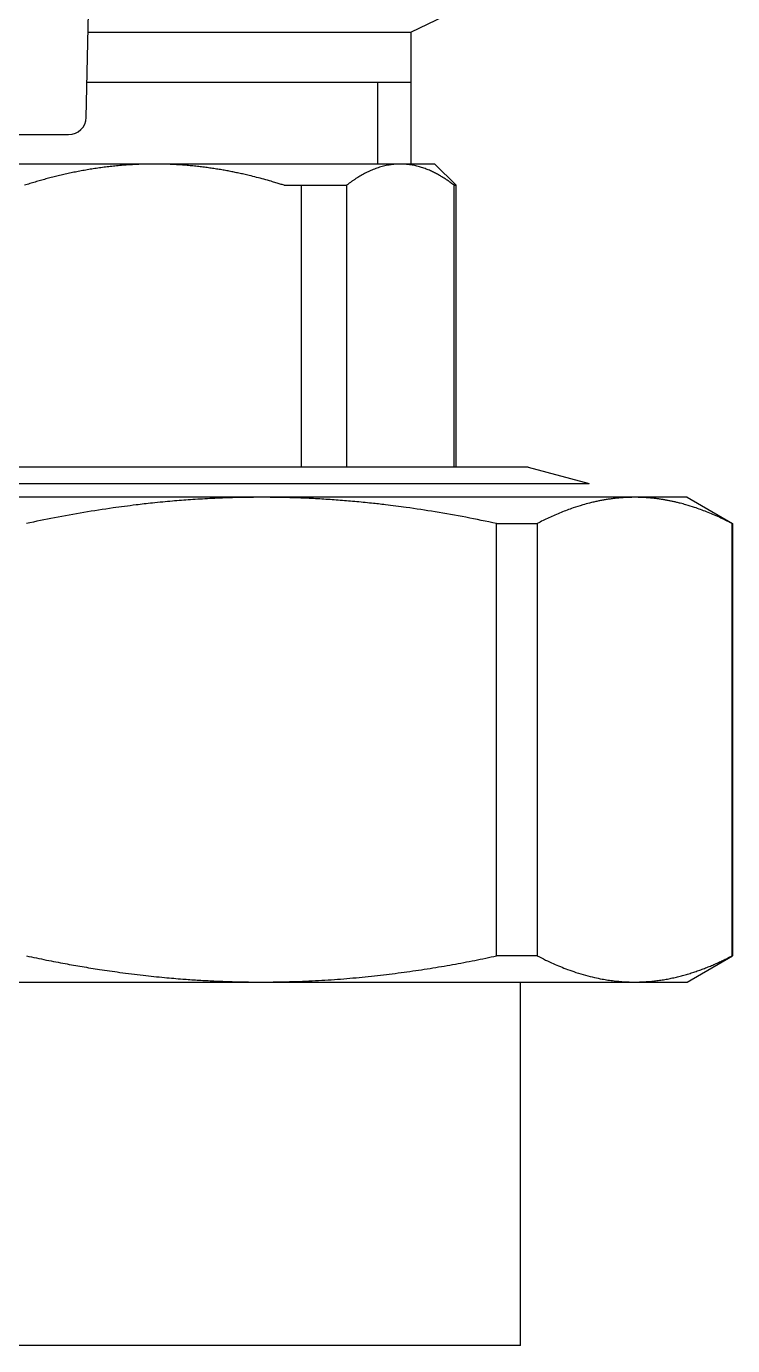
# Model space of a CAD drawing. Header units: millimetres. Extents: x -718 to 68664, y -49984 to -979.
# Drawn here: x 15879.1 to 16112.1, y -24949.5 to -24514.1 of the extents above; entities that cross this region are included whole.
import ezdxf

# ---------------------------------------------------------------- set-up
doc = ezdxf.new("R2010")
doc.units = ezdxf.units.MM
doc.layers.add('ХВС (В1)_20', color=5, linetype='Continuous', lineweight=25)

msp = doc.modelspace()

# ---------------------------------------------------------------- linework, layer by layer
at = {"layer": 'ХВС (В1)_20', "ltscale": 0.5}
for p, q in [((15898.83, -24544.19), (15902.93, -24360.48)), ((16027.53, -24505.66), (16006.04, -24516.05)), ((16006.04, -24559.54), (16006.04, -24516.05)), ((15899.09, -24532.47), (16006.04, -24532.47)), ((15846.15, -24549.8), (15893.02, -24549.8))]:
    msp.add_line(p, q, dxfattribs=at)
at = {"layer": 'ХВС (В1)_20'}
for p, q in [((15899.45, -24516.05), (16006.04, -24516.05)), ((15995.04, -24559.54), (15995.04, -24532.47))]:
    msp.add_line(p, q, dxfattribs=at)
at = {"layer": 'ХВС (В1)_20', "extrusion": (-1, 2.83277e-16, -2.22045e-16)}
for p, q in [((16013.88, -24559.54), (15725.29, -24559.54)), ((16013.88, -24559.54), (15725.29, -24559.54)), ((16013.88, -24559.54), (16020.88, -24566.54)), ((16013.88, -24559.54), (16020.88, -24566.54)), ((15964.11, -24566.54), (15984.72, -24566.54)), ((15964.11, -24566.54), (15984.72, -24566.54)), ((15969.82, -24659.54), (15969.82, -24566.54)), ((15969.82, -24659.54), (15969.82, -24566.54)), ((15984.72, -24566.54), (15984.72, -24659.54)), ((15984.72, -24566.54), (15984.72, -24659.54)), ((16020.2, -24566.54), (16020.88, -24566.54)), ((16020.2, -24659.54), (16020.2, -24566.54)), ((16020.2, -24566.54), (16020.88, -24566.54)), ((16020.2, -24659.54), (16020.2, -24566.54)), ((16020.88, -24659.54), (16020.88, -24566.54)), ((16020.88, -24659.54), (16020.88, -24566.54)), ((16044.59, -24659.54), (15694.59, -24659.54)), ((16044.59, -24659.54), (15694.59, -24659.54)), ((16044.59, -24659.54), (16064.76, -24664.94)), ((16044.59, -24659.54), (16064.76, -24664.94)), ((15869.59, -24664.94), (16064.76, -24664.94)), ((15956.65, -24669.54), (15782.52, -24669.54)), ((15956.65, -24669.54), (15782.52, -24669.54)), ((16079.77, -24669.54), (15956.65, -24669.54)), ((16079.77, -24669.54), (15956.65, -24669.54)), ((16097.09, -24669.54), (16079.77, -24669.54)), ((16097.09, -24669.54), (16079.77, -24669.54)), ((16097.09, -24669.54), (16112.09, -24678.2)), ((16097.09, -24669.54), (16112.09, -24678.2)), ((16034.22, -24678.2), (16047.64, -24678.2)), ((16034.22, -24820.88), (16034.22, -24678.2)), ((16034.22, -24678.2), (16047.64, -24678.2)), ((16034.22, -24820.88), (16034.22, -24678.2)), ((16047.64, -24678.2), (16047.64, -24820.88)), ((16047.64, -24678.2), (16047.64, -24820.88)), ((16111.9, -24678.2), (16112.09, -24678.2)), ((16111.9, -24820.88), (16111.9, -24678.2)), ((16111.9, -24678.2), (16112.09, -24678.2)), ((16111.9, -24820.88), (16111.9, -24678.2)), ((16112.09, -24678.2), (16112.09, -24820.88)), ((16112.09, -24678.2), (16112.09, -24820.88)), ((16047.64, -24820.88), (16034.22, -24820.88)), ((16047.64, -24820.88), (16034.22, -24820.88)), ((16097.09, -24829.54), (16112.09, -24820.88)), ((16097.09, -24829.54), (16112.09, -24820.88)), ((16112.09, -24820.88), (16111.9, -24820.88)), ((16112.09, -24820.88), (16111.9, -24820.88)), ((15782.52, -24829.54), (16097.09, -24829.54)), ((15782.52, -24829.54), (16097.09, -24829.54)), ((16042.09, -24949.54), (16042.09, -24829.54)), ((16042.09, -24949.54), (16042.09, -24829.54)), ((16042.09, -24949.54), (15697.09, -24949.54))]:
    msp.add_line(p, q, dxfattribs=at)
at = {"layer": 'ХВС (В1)_20', "ltscale": 0.5}
msp.add_arc((15893.02, -24543.99), 5.81, 270, 358.0724, dxfattribs=at)
at = {"layer": 'ХВС (В1)_20'}
for points, knots in [([(15964.11, -24566.54), (15963.69, -24566.4), (15962.79, -24566.12), (15961.37, -24565.69), (15959.58, -24565.16), (15957.45, -24564.56), (15955.03, -24563.92), (15952.82, -24563.37), (15950.86, -24562.91), (15949.2, -24562.55), (15947.6, -24562.22), (15946, -24561.9), (15944.36, -24561.6), (15942.66, -24561.31), (15940.93, -24561.04), (15939.15, -24560.78), (15937.33, -24560.54), (15935.46, -24560.32), (15933.55, -24560.12), (15931.6, -24559.95), (15929.61, -24559.8), (15927.58, -24559.69), (15925.53, -24559.6), (15923.47, -24559.55), (15922.05, -24559.54), (15920.67, -24559.54), (15919.28, -24559.55), (15917.24, -24559.6), (15915.14, -24559.68), (15913.04, -24559.8), (15910.93, -24559.95), (15908.83, -24560.14), (15906.75, -24560.36), (15904.69, -24560.6), (15902.65, -24560.88), (15900.63, -24561.19), (15898.65, -24561.52), (15896.69, -24561.88), (15894.76, -24562.26), (15892.86, -24562.66), (15890.98, -24563.08), (15889.12, -24563.52), (15887.3, -24563.98), (15885.49, -24564.46), (15883.71, -24564.95), (15881.94, -24565.46), (15880.19, -24565.99), (15879.03, -24566.35), (15878.45, -24566.54)], [0, 0, 0, 0, 0.015098, 0.032134, 0.051052, 0.079251, 0.107898, 0.136992, 0.157751, 0.177114, 0.195366, 0.213897, 0.233163, 0.252876, 0.273213, 0.293717, 0.314804, 0.33631, 0.358507, 0.38097, 0.403994, 0.427315, 0.450968, 0.474638, 0.498413, 0.49992, 0.522285, 0.546367, 0.570547, 0.594813, 0.61909, 0.643312, 0.667463, 0.691346, 0.715038, 0.738392, 0.761593, 0.784403, 0.806966, 0.829183, 0.851292, 0.873102, 0.894708, 0.916016, 0.937226, 0.958244, 0.979176, 1, 1, 1, 1]), ([(15964.11, -24566.54), (15963.69, -24566.4), (15962.79, -24566.12), (15961.37, -24565.69), (15959.58, -24565.16), (15957.45, -24564.56), (15955.03, -24563.92), (15952.82, -24563.37), (15950.86, -24562.91), (15949.2, -24562.55), (15947.6, -24562.22), (15946, -24561.9), (15944.36, -24561.6), (15942.66, -24561.31), (15940.93, -24561.04), (15939.15, -24560.78), (15937.33, -24560.54), (15935.46, -24560.32), (15933.55, -24560.12), (15931.6, -24559.95), (15929.61, -24559.8), (15927.58, -24559.69), (15925.53, -24559.6), (15923.47, -24559.55), (15922.05, -24559.54), (15920.67, -24559.54), (15919.28, -24559.55), (15917.24, -24559.6), (15915.14, -24559.68), (15913.04, -24559.8), (15910.93, -24559.95), (15908.83, -24560.14), (15906.75, -24560.36), (15904.69, -24560.6), (15902.65, -24560.88), (15900.63, -24561.19), (15898.65, -24561.52), (15896.69, -24561.88), (15894.76, -24562.26), (15892.86, -24562.66), (15890.98, -24563.08), (15889.12, -24563.52), (15887.3, -24563.98), (15885.49, -24564.46), (15883.71, -24564.95), (15881.94, -24565.46), (15880.19, -24565.99), (15879.03, -24566.35), (15878.45, -24566.54)], [0, 0, 0, 0, 0.015098, 0.032134, 0.051052, 0.079251, 0.107898, 0.136992, 0.157751, 0.177114, 0.195366, 0.213897, 0.233163, 0.252876, 0.273213, 0.293717, 0.314804, 0.33631, 0.358507, 0.38097, 0.403994, 0.427315, 0.450968, 0.474638, 0.498413, 0.49992, 0.522285, 0.546367, 0.570547, 0.594813, 0.61909, 0.643312, 0.667463, 0.691346, 0.715038, 0.738392, 0.761593, 0.784403, 0.806966, 0.829183, 0.851292, 0.873102, 0.894708, 0.916016, 0.937226, 0.958244, 0.979176, 1, 1, 1, 1]), ([(16020.2, -24566.54), (16020.02, -24566.4), (16019.65, -24566.12), (16019.06, -24565.69), (16018.32, -24565.16), (16017.44, -24564.56), (16016.44, -24563.92), (16015.52, -24563.37), (16014.71, -24562.91), (16014.02, -24562.55), (16013.36, -24562.22), (16012.7, -24561.9), (16012.02, -24561.6), (16011.32, -24561.31), (16010.6, -24561.04), (16009.86, -24560.78), (16009.11, -24560.54), (16008.33, -24560.32), (16007.54, -24560.12), (16006.73, -24559.95), (16005.91, -24559.8), (16005.07, -24559.69), (16004.22, -24559.6), (16003.37, -24559.55), (16002.78, -24559.54), (16002.21, -24559.54), (16001.63, -24559.55), (16000.78, -24559.6), (15999.91, -24559.68), (15999.04, -24559.8), (15998.17, -24559.95), (15997.3, -24560.14), (15996.44, -24560.36), (15995.59, -24560.6), (15994.74, -24560.88), (15993.91, -24561.19), (15993.08, -24561.52), (15992.27, -24561.88), (15991.47, -24562.26), (15990.68, -24562.66), (15989.91, -24563.08), (15989.14, -24563.52), (15988.38, -24563.98), (15987.63, -24564.46), (15986.9, -24564.95), (15986.16, -24565.46), (15985.44, -24565.99), (15984.96, -24566.35), (15984.72, -24566.54)], [0, 0, 0, 0, 0.015098, 0.032134, 0.051052, 0.079251, 0.107898, 0.136992, 0.157751, 0.177114, 0.195366, 0.213897, 0.233163, 0.252876, 0.273213, 0.293717, 0.314804, 0.33631, 0.358507, 0.38097, 0.403994, 0.427315, 0.450968, 0.474638, 0.498413, 0.49992, 0.522285, 0.546367, 0.570547, 0.594813, 0.61909, 0.643312, 0.667463, 0.691346, 0.715038, 0.738392, 0.761593, 0.784403, 0.806966, 0.829183, 0.851292, 0.873102, 0.894708, 0.916016, 0.937226, 0.958244, 0.979176, 1, 1, 1, 1]), ([(16020.2, -24566.54), (16020.02, -24566.4), (16019.65, -24566.12), (16019.06, -24565.69), (16018.32, -24565.16), (16017.44, -24564.56), (16016.44, -24563.92), (16015.52, -24563.37), (16014.71, -24562.91), (16014.02, -24562.55), (16013.36, -24562.22), (16012.7, -24561.9), (16012.02, -24561.6), (16011.32, -24561.31), (16010.6, -24561.04), (16009.86, -24560.78), (16009.11, -24560.54), (16008.33, -24560.32), (16007.54, -24560.12), (16006.73, -24559.95), (16005.91, -24559.8), (16005.07, -24559.69), (16004.22, -24559.6), (16003.37, -24559.55), (16002.78, -24559.54), (16002.21, -24559.54), (16001.63, -24559.55), (16000.78, -24559.6), (15999.91, -24559.68), (15999.04, -24559.8), (15998.17, -24559.95), (15997.3, -24560.14), (15996.44, -24560.36), (15995.59, -24560.6), (15994.74, -24560.88), (15993.91, -24561.19), (15993.08, -24561.52), (15992.27, -24561.88), (15991.47, -24562.26), (15990.68, -24562.66), (15989.91, -24563.08), (15989.14, -24563.52), (15988.38, -24563.98), (15987.63, -24564.46), (15986.9, -24564.95), (15986.16, -24565.46), (15985.44, -24565.99), (15984.96, -24566.35), (15984.72, -24566.54)], [0, 0, 0, 0, 0.015098, 0.032134, 0.051052, 0.079251, 0.107898, 0.136992, 0.157751, 0.177114, 0.195366, 0.213897, 0.233163, 0.252876, 0.273213, 0.293717, 0.314804, 0.33631, 0.358507, 0.38097, 0.403994, 0.427315, 0.450968, 0.474638, 0.498413, 0.49992, 0.522285, 0.546367, 0.570547, 0.594813, 0.61909, 0.643312, 0.667463, 0.691346, 0.715038, 0.738392, 0.761593, 0.784403, 0.806966, 0.829183, 0.851292, 0.873102, 0.894708, 0.916016, 0.937226, 0.958244, 0.979176, 1, 1, 1, 1]), ([(15956.65, -24669.54), (15955.48, -24669.54), (15954.32, -24669.54), (15953.16, -24669.56), (15952.01, -24669.57), (15950.85, -24669.59), (15949.7, -24669.61), (15948.56, -24669.63), (15947.41, -24669.66), (15946.27, -24669.7), (15945.15, -24669.73), (15944.03, -24669.77), (15942.91, -24669.82), (15941.8, -24669.86), (15940.7, -24669.91), (15939.59, -24669.97), (15938.52, -24670.02), (15937.45, -24670.08), (15936.37, -24670.15), (15935.33, -24670.21), (15934.28, -24670.28), (15933.24, -24670.35), (15932.23, -24670.42), (15931.22, -24670.49), (15930.22, -24670.57), (15929.22, -24670.65), (15928.23, -24670.73), (15927.23, -24670.82), (15926.17, -24670.91), (15925.11, -24671.01), (15924.05, -24671.11), (15922.92, -24671.22), (15921.78, -24671.33), (15920.64, -24671.45), (15918.85, -24671.64), (15917.05, -24671.84), (15915.25, -24672.06), (15912.71, -24672.37), (15910.18, -24672.7), (15907.65, -24673.06), (15904.44, -24673.52), (15901.23, -24674.01), (15898.03, -24674.55), (15894.8, -24675.09), (15891.57, -24675.68), (15888.35, -24676.3), (15885.25, -24676.9), (15882.16, -24677.53), (15879.07, -24678.2)], [0, 0, 0, 0, 0.044625, 0.044625, 0.044625, 0.088891, 0.088891, 0.088891, 0.132777, 0.132777, 0.132777, 0.175811, 0.175811, 0.175811, 0.218405, 0.218405, 0.218405, 0.259598, 0.259598, 0.259598, 0.299827, 0.299827, 0.299827, 0.338613, 0.338613, 0.338613, 0.376922, 0.376922, 0.376922, 0.417759, 0.417759, 0.417759, 0.461591, 0.461591, 0.461591, 0.530994, 0.530994, 0.530994, 0.629086, 0.629086, 0.629086, 0.753465, 0.753465, 0.753465, 0.879141, 0.879141, 0.879141, 1, 1, 1, 1]), ([(15956.65, -24669.54), (15955.48, -24669.54), (15954.32, -24669.54), (15953.16, -24669.56), (15952.01, -24669.57), (15950.85, -24669.59), (15949.7, -24669.61), (15948.56, -24669.63), (15947.41, -24669.66), (15946.27, -24669.7), (15945.15, -24669.73), (15944.03, -24669.77), (15942.91, -24669.82), (15941.8, -24669.86), (15940.7, -24669.91), (15939.59, -24669.97), (15938.52, -24670.02), (15937.45, -24670.08), (15936.37, -24670.15), (15935.33, -24670.21), (15934.28, -24670.28), (15933.24, -24670.35), (15932.23, -24670.42), (15931.22, -24670.49), (15930.22, -24670.57), (15929.22, -24670.65), (15928.23, -24670.73), (15927.23, -24670.82), (15926.17, -24670.91), (15925.11, -24671.01), (15924.05, -24671.11), (15922.92, -24671.22), (15921.78, -24671.33), (15920.64, -24671.45), (15918.85, -24671.64), (15917.05, -24671.84), (15915.25, -24672.06), (15912.71, -24672.37), (15910.18, -24672.7), (15907.65, -24673.06), (15904.44, -24673.52), (15901.23, -24674.01), (15898.03, -24674.55), (15894.8, -24675.09), (15891.57, -24675.68), (15888.35, -24676.3), (15885.25, -24676.9), (15882.16, -24677.53), (15879.07, -24678.2)], [0, 0, 0, 0, 0.044625, 0.044625, 0.044625, 0.088891, 0.088891, 0.088891, 0.132777, 0.132777, 0.132777, 0.175811, 0.175811, 0.175811, 0.218405, 0.218405, 0.218405, 0.259598, 0.259598, 0.259598, 0.299827, 0.299827, 0.299827, 0.338613, 0.338613, 0.338613, 0.376922, 0.376922, 0.376922, 0.417759, 0.417759, 0.417759, 0.461591, 0.461591, 0.461591, 0.530994, 0.530994, 0.530994, 0.629086, 0.629086, 0.629086, 0.753465, 0.753465, 0.753465, 0.879141, 0.879141, 0.879141, 1, 1, 1, 1]), ([(16034.22, -24678.2), (16030.85, -24677.47), (16027.48, -24676.78), (16024.1, -24676.14), (16020.72, -24675.49), (16017.34, -24674.89), (16013.95, -24674.33), (16010.78, -24673.81), (16007.6, -24673.33), (16004.41, -24672.89), (16002.12, -24672.57), (15999.83, -24672.28), (15997.54, -24672), (15996.02, -24671.82), (15994.5, -24671.65), (15992.98, -24671.49), (15992.05, -24671.39), (15991.11, -24671.29), (15990.17, -24671.2), (15989.25, -24671.11), (15988.32, -24671.02), (15987.4, -24670.94), (15986.49, -24670.86), (15985.58, -24670.78), (15984.68, -24670.7), (15983.78, -24670.63), (15982.87, -24670.56), (15981.97, -24670.49), (15981.07, -24670.42), (15980.17, -24670.36), (15979.27, -24670.3), (15978.37, -24670.24), (15977.46, -24670.18), (15976.55, -24670.13), (15975.63, -24670.07), (15974.71, -24670.02), (15973.79, -24669.97), (15972.86, -24669.93), (15971.92, -24669.88), (15970.99, -24669.84), (15970.05, -24669.8), (15969.1, -24669.77), (15968.15, -24669.74), (15967.2, -24669.7), (15966.25, -24669.67), (15965.3, -24669.65), (15964.34, -24669.63), (15963.38, -24669.6), (15962.42, -24669.59), (15961.46, -24669.57), (15960.5, -24669.56), (15959.54, -24669.55), (15958.57, -24669.54), (15957.61, -24669.54), (15956.65, -24669.54)], [0, 0, 0, 0, 0.131849, 0.131849, 0.131849, 0.263465, 0.263465, 0.263465, 0.386806, 0.386806, 0.386806, 0.475486, 0.475486, 0.475486, 0.534088, 0.534088, 0.534088, 0.570204, 0.570204, 0.570204, 0.605874, 0.605874, 0.605874, 0.640834, 0.640834, 0.640834, 0.675532, 0.675532, 0.675532, 0.710178, 0.710178, 0.710178, 0.745045, 0.745045, 0.745045, 0.780499, 0.780499, 0.780499, 0.81633, 0.81633, 0.81633, 0.852697, 0.852697, 0.852697, 0.889216, 0.889216, 0.889216, 0.926031, 0.926031, 0.926031, 0.962963, 0.962963, 0.962963, 1, 1, 1, 1]), ([(16034.22, -24678.2), (16030.85, -24677.47), (16027.48, -24676.78), (16024.1, -24676.14), (16020.72, -24675.49), (16017.34, -24674.89), (16013.95, -24674.33), (16010.78, -24673.81), (16007.6, -24673.33), (16004.41, -24672.89), (16002.12, -24672.57), (15999.83, -24672.28), (15997.54, -24672), (15996.02, -24671.82), (15994.5, -24671.65), (15992.98, -24671.49), (15992.05, -24671.39), (15991.11, -24671.29), (15990.17, -24671.2), (15989.25, -24671.11), (15988.32, -24671.02), (15987.4, -24670.94), (15986.49, -24670.86), (15985.58, -24670.78), (15984.68, -24670.7), (15983.78, -24670.63), (15982.87, -24670.56), (15981.97, -24670.49), (15981.07, -24670.42), (15980.17, -24670.36), (15979.27, -24670.3), (15978.37, -24670.24), (15977.46, -24670.18), (15976.55, -24670.13), (15975.63, -24670.07), (15974.71, -24670.02), (15973.79, -24669.97), (15972.86, -24669.93), (15971.92, -24669.88), (15970.99, -24669.84), (15970.05, -24669.8), (15969.1, -24669.77), (15968.15, -24669.74), (15967.2, -24669.7), (15966.25, -24669.67), (15965.3, -24669.65), (15964.34, -24669.63), (15963.38, -24669.6), (15962.42, -24669.59), (15961.46, -24669.57), (15960.5, -24669.56), (15959.54, -24669.55), (15958.57, -24669.54), (15957.61, -24669.54), (15956.65, -24669.54)], [0, 0, 0, 0, 0.131849, 0.131849, 0.131849, 0.263465, 0.263465, 0.263465, 0.386806, 0.386806, 0.386806, 0.475486, 0.475486, 0.475486, 0.534088, 0.534088, 0.534088, 0.570204, 0.570204, 0.570204, 0.605874, 0.605874, 0.605874, 0.640834, 0.640834, 0.640834, 0.675532, 0.675532, 0.675532, 0.710178, 0.710178, 0.710178, 0.745045, 0.745045, 0.745045, 0.780499, 0.780499, 0.780499, 0.81633, 0.81633, 0.81633, 0.852697, 0.852697, 0.852697, 0.889216, 0.889216, 0.889216, 0.926031, 0.926031, 0.926031, 0.962963, 0.962963, 0.962963, 1, 1, 1, 1]), ([(16079.77, -24669.54), (16079.29, -24669.54), (16078.8, -24669.54), (16078.32, -24669.56), (16077.85, -24669.57), (16077.37, -24669.59), (16076.89, -24669.61), (16076.42, -24669.63), (16075.94, -24669.66), (16075.47, -24669.7), (16075.01, -24669.73), (16074.54, -24669.77), (16074.08, -24669.82), (16073.62, -24669.86), (16073.16, -24669.91), (16072.7, -24669.97), (16072.26, -24670.02), (16071.81, -24670.08), (16071.37, -24670.15), (16070.94, -24670.21), (16070.5, -24670.28), (16070.07, -24670.35), (16069.65, -24670.42), (16069.24, -24670.49), (16068.82, -24670.57), (16068.41, -24670.65), (16068, -24670.73), (16067.58, -24670.82), (16067.15, -24670.91), (16066.71, -24671.01), (16066.27, -24671.11), (16065.8, -24671.22), (16065.33, -24671.33), (16064.86, -24671.45), (16064.11, -24671.64), (16063.37, -24671.84), (16062.62, -24672.06), (16061.57, -24672.37), (16060.52, -24672.7), (16059.47, -24673.06), (16058.14, -24673.52), (16056.81, -24674.01), (16055.49, -24674.55), (16054.15, -24675.09), (16052.81, -24675.68), (16051.48, -24676.3), (16050.19, -24676.9), (16048.91, -24677.53), (16047.64, -24678.2)], [0, 0, 0, 0, 0.044625, 0.044625, 0.044625, 0.088891, 0.088891, 0.088891, 0.132777, 0.132777, 0.132777, 0.175811, 0.175811, 0.175811, 0.218405, 0.218405, 0.218405, 0.259598, 0.259598, 0.259598, 0.299827, 0.299827, 0.299827, 0.338613, 0.338613, 0.338613, 0.376922, 0.376922, 0.376922, 0.417759, 0.417759, 0.417759, 0.461591, 0.461591, 0.461591, 0.530994, 0.530994, 0.530994, 0.629086, 0.629086, 0.629086, 0.753465, 0.753465, 0.753465, 0.879141, 0.879141, 0.879141, 1, 1, 1, 1]), ([(16079.77, -24669.54), (16079.29, -24669.54), (16078.8, -24669.54), (16078.32, -24669.56), (16077.85, -24669.57), (16077.37, -24669.59), (16076.89, -24669.61), (16076.42, -24669.63), (16075.94, -24669.66), (16075.47, -24669.7), (16075.01, -24669.73), (16074.54, -24669.77), (16074.08, -24669.82), (16073.62, -24669.86), (16073.16, -24669.91), (16072.7, -24669.97), (16072.26, -24670.02), (16071.81, -24670.08), (16071.37, -24670.15), (16070.94, -24670.21), (16070.5, -24670.28), (16070.07, -24670.35), (16069.65, -24670.42), (16069.24, -24670.49), (16068.82, -24670.57), (16068.41, -24670.65), (16068, -24670.73), (16067.58, -24670.82), (16067.15, -24670.91), (16066.71, -24671.01), (16066.27, -24671.11), (16065.8, -24671.22), (16065.33, -24671.33), (16064.86, -24671.45), (16064.11, -24671.64), (16063.37, -24671.84), (16062.62, -24672.06), (16061.57, -24672.37), (16060.52, -24672.7), (16059.47, -24673.06), (16058.14, -24673.52), (16056.81, -24674.01), (16055.49, -24674.55), (16054.15, -24675.09), (16052.81, -24675.68), (16051.48, -24676.3), (16050.19, -24676.9), (16048.91, -24677.53), (16047.64, -24678.2)], [0, 0, 0, 0, 0.044625, 0.044625, 0.044625, 0.088891, 0.088891, 0.088891, 0.132777, 0.132777, 0.132777, 0.175811, 0.175811, 0.175811, 0.218405, 0.218405, 0.218405, 0.259598, 0.259598, 0.259598, 0.299827, 0.299827, 0.299827, 0.338613, 0.338613, 0.338613, 0.376922, 0.376922, 0.376922, 0.417759, 0.417759, 0.417759, 0.461591, 0.461591, 0.461591, 0.530994, 0.530994, 0.530994, 0.629086, 0.629086, 0.629086, 0.753465, 0.753465, 0.753465, 0.879141, 0.879141, 0.879141, 1, 1, 1, 1]), ([(16111.9, -24678.2), (16110.51, -24677.47), (16109.11, -24676.78), (16107.71, -24676.14), (16106.31, -24675.49), (16104.91, -24674.89), (16103.51, -24674.33), (16102.19, -24673.81), (16100.87, -24673.33), (16099.55, -24672.89), (16098.61, -24672.57), (16097.66, -24672.28), (16096.7, -24672), (16096.08, -24671.82), (16095.45, -24671.65), (16094.82, -24671.49), (16094.43, -24671.39), (16094.04, -24671.29), (16093.66, -24671.2), (16093.27, -24671.11), (16092.89, -24671.02), (16092.51, -24670.94), (16092.13, -24670.86), (16091.75, -24670.78), (16091.38, -24670.7), (16091.01, -24670.63), (16090.63, -24670.56), (16090.26, -24670.49), (16089.89, -24670.42), (16089.51, -24670.36), (16089.14, -24670.3), (16088.76, -24670.24), (16088.39, -24670.18), (16088.01, -24670.13), (16087.63, -24670.07), (16087.25, -24670.02), (16086.87, -24669.97), (16086.48, -24669.93), (16086.1, -24669.88), (16085.71, -24669.84), (16085.32, -24669.8), (16084.93, -24669.77), (16084.53, -24669.74), (16084.14, -24669.7), (16083.75, -24669.67), (16083.35, -24669.65), (16082.96, -24669.63), (16082.56, -24669.6), (16082.16, -24669.59), (16081.76, -24669.57), (16081.36, -24669.56), (16080.97, -24669.55), (16080.57, -24669.54), (16080.17, -24669.54), (16079.77, -24669.54)], [0, 0, 0, 0, 0.131849, 0.131849, 0.131849, 0.263465, 0.263465, 0.263465, 0.386806, 0.386806, 0.386806, 0.475486, 0.475486, 0.475486, 0.534088, 0.534088, 0.534088, 0.570204, 0.570204, 0.570204, 0.605874, 0.605874, 0.605874, 0.640834, 0.640834, 0.640834, 0.675532, 0.675532, 0.675532, 0.710178, 0.710178, 0.710178, 0.745045, 0.745045, 0.745045, 0.780499, 0.780499, 0.780499, 0.81633, 0.81633, 0.81633, 0.852697, 0.852697, 0.852697, 0.889216, 0.889216, 0.889216, 0.926031, 0.926031, 0.926031, 0.962963, 0.962963, 0.962963, 1, 1, 1, 1]), ([(16111.9, -24678.2), (16110.51, -24677.47), (16109.11, -24676.78), (16107.71, -24676.14), (16106.31, -24675.49), (16104.91, -24674.89), (16103.51, -24674.33), (16102.19, -24673.81), (16100.87, -24673.33), (16099.55, -24672.89), (16098.61, -24672.57), (16097.66, -24672.28), (16096.7, -24672), (16096.08, -24671.82), (16095.45, -24671.65), (16094.82, -24671.49), (16094.43, -24671.39), (16094.04, -24671.29), (16093.66, -24671.2), (16093.27, -24671.11), (16092.89, -24671.02), (16092.51, -24670.94), (16092.13, -24670.86), (16091.75, -24670.78), (16091.38, -24670.7), (16091.01, -24670.63), (16090.63, -24670.56), (16090.26, -24670.49), (16089.89, -24670.42), (16089.51, -24670.36), (16089.14, -24670.3), (16088.76, -24670.24), (16088.39, -24670.18), (16088.01, -24670.13), (16087.63, -24670.07), (16087.25, -24670.02), (16086.87, -24669.97), (16086.48, -24669.93), (16086.1, -24669.88), (16085.71, -24669.84), (16085.32, -24669.8), (16084.93, -24669.77), (16084.53, -24669.74), (16084.14, -24669.7), (16083.75, -24669.67), (16083.35, -24669.65), (16082.96, -24669.63), (16082.56, -24669.6), (16082.16, -24669.59), (16081.76, -24669.57), (16081.36, -24669.56), (16080.97, -24669.55), (16080.57, -24669.54), (16080.17, -24669.54), (16079.77, -24669.54)], [0, 0, 0, 0, 0.131849, 0.131849, 0.131849, 0.263465, 0.263465, 0.263465, 0.386806, 0.386806, 0.386806, 0.475486, 0.475486, 0.475486, 0.534088, 0.534088, 0.534088, 0.570204, 0.570204, 0.570204, 0.605874, 0.605874, 0.605874, 0.640834, 0.640834, 0.640834, 0.675532, 0.675532, 0.675532, 0.710178, 0.710178, 0.710178, 0.745045, 0.745045, 0.745045, 0.780499, 0.780499, 0.780499, 0.81633, 0.81633, 0.81633, 0.852697, 0.852697, 0.852697, 0.889216, 0.889216, 0.889216, 0.926031, 0.926031, 0.926031, 0.962963, 0.962963, 0.962963, 1, 1, 1, 1]), ([(15879.07, -24820.88), (15881.28, -24821.36), (15883.48, -24821.82), (15885.7, -24822.26), (15887.74, -24822.66), (15889.78, -24823.06), (15891.82, -24823.43), (15893.7, -24823.78), (15895.57, -24824.11), (15897.45, -24824.43), (15899.37, -24824.75), (15901.29, -24825.07), (15903.21, -24825.36), (15905.43, -24825.7), (15907.65, -24826.02), (15909.88, -24826.33), (15912.44, -24826.67), (15915.01, -24827), (15917.58, -24827.29), (15919.95, -24827.56), (15922.31, -24827.81), (15924.68, -24828.03), (15926.67, -24828.22), (15928.66, -24828.39), (15930.65, -24828.54), (15932.24, -24828.66), (15933.83, -24828.77), (15935.42, -24828.87), (15937.03, -24828.97), (15938.65, -24829.06), (15940.26, -24829.14), (15941.89, -24829.22), (15943.52, -24829.29), (15945.15, -24829.34), (15946.77, -24829.4), (15948.39, -24829.44), (15950.01, -24829.47), (15951.58, -24829.5), (15953.16, -24829.52), (15954.73, -24829.53), (15955.37, -24829.54), (15956.01, -24829.54), (15956.65, -24829.54), (15957.55, -24829.54), (15958.45, -24829.54), (15959.35, -24829.53), (15960.82, -24829.52), (15962.3, -24829.49), (15963.77, -24829.46), (15965.21, -24829.43), (15966.65, -24829.39), (15968.09, -24829.34), (15969.5, -24829.3), (15970.9, -24829.24), (15972.31, -24829.17), (15973.71, -24829.11), (15975.11, -24829.04), (15976.51, -24828.95), (15977.9, -24828.87), (15979.29, -24828.78), (15980.68, -24828.68), (15982.05, -24828.59), (15983.42, -24828.48), (15984.8, -24828.37), (15986.15, -24828.25), (15987.51, -24828.13), (15988.86, -24828), (15990.21, -24827.88), (15991.55, -24827.74), (15992.89, -24827.6), (15994.22, -24827.46), (15995.54, -24827.31), (15996.86, -24827.16), (15998.17, -24827), (15999.47, -24826.84), (16000.78, -24826.67), (16002.06, -24826.51), (16003.35, -24826.34), (16004.64, -24826.16), (16005.92, -24825.98), (16007.2, -24825.8), (16008.47, -24825.6), (16009.74, -24825.42), (16011, -24825.22), (16012.26, -24825.02), (16013.51, -24824.82), (16014.76, -24824.61), (16016.01, -24824.4), (16017.24, -24824.19), (16018.47, -24823.98), (16019.7, -24823.76), (16020.92, -24823.54), (16022.15, -24823.31), (16023.37, -24823.08), (16024.59, -24822.85), (16025.8, -24822.61), (16027.01, -24822.37), (16028.22, -24822.13), (16029.42, -24821.89), (16030.62, -24821.64), (16031.82, -24821.39), (16033.02, -24821.14), (16034.22, -24820.88)], [0, 0, 0, 0, 0.043176, 0.043176, 0.043176, 0.083007, 0.083007, 0.083007, 0.119528, 0.119528, 0.119528, 0.156818, 0.156818, 0.156818, 0.199856, 0.199856, 0.199856, 0.249516, 0.249516, 0.249516, 0.295162, 0.295162, 0.295162, 0.333489, 0.333489, 0.333489, 0.364057, 0.364057, 0.364057, 0.395108, 0.395108, 0.395108, 0.426425, 0.426425, 0.426425, 0.457526, 0.457526, 0.457526, 0.487748, 0.487748, 0.487748, 0.499998, 0.499998, 0.499998, 0.517291, 0.517291, 0.517291, 0.545588, 0.545588, 0.545588, 0.573268, 0.573268, 0.573268, 0.600267, 0.600267, 0.600267, 0.627224, 0.627224, 0.627224, 0.653911, 0.653911, 0.653911, 0.680369, 0.680369, 0.680369, 0.706459, 0.706459, 0.706459, 0.732388, 0.732388, 0.732388, 0.7579, 0.7579, 0.7579, 0.783151, 0.783151, 0.783151, 0.808035, 0.808035, 0.808035, 0.832816, 0.832816, 0.832816, 0.857285, 0.857285, 0.857285, 0.881548, 0.881548, 0.881548, 0.905501, 0.905501, 0.905501, 0.929352, 0.929352, 0.929352, 0.953001, 0.953001, 0.953001, 0.97655, 0.97655, 0.97655, 1, 1, 1, 1]), ([(15879.07, -24820.88), (15881.28, -24821.36), (15883.48, -24821.82), (15885.7, -24822.26), (15887.74, -24822.66), (15889.78, -24823.06), (15891.82, -24823.43), (15893.7, -24823.78), (15895.57, -24824.11), (15897.45, -24824.43), (15899.37, -24824.75), (15901.29, -24825.07), (15903.21, -24825.36), (15905.43, -24825.7), (15907.65, -24826.02), (15909.88, -24826.33), (15912.44, -24826.67), (15915.01, -24827), (15917.58, -24827.29), (15919.95, -24827.56), (15922.31, -24827.81), (15924.68, -24828.03), (15926.67, -24828.22), (15928.66, -24828.39), (15930.65, -24828.54), (15932.24, -24828.66), (15933.83, -24828.77), (15935.42, -24828.87), (15937.03, -24828.97), (15938.65, -24829.06), (15940.26, -24829.14), (15941.89, -24829.22), (15943.52, -24829.29), (15945.15, -24829.34), (15946.77, -24829.4), (15948.39, -24829.44), (15950.01, -24829.47), (15951.58, -24829.5), (15953.16, -24829.52), (15954.73, -24829.53), (15955.37, -24829.54), (15956.01, -24829.54), (15956.65, -24829.54), (15957.55, -24829.54), (15958.45, -24829.54), (15959.35, -24829.53), (15960.82, -24829.52), (15962.3, -24829.49), (15963.77, -24829.46), (15965.21, -24829.43), (15966.65, -24829.39), (15968.09, -24829.34), (15969.5, -24829.3), (15970.9, -24829.24), (15972.31, -24829.17), (15973.71, -24829.11), (15975.11, -24829.04), (15976.51, -24828.95), (15977.9, -24828.87), (15979.29, -24828.78), (15980.68, -24828.68), (15982.05, -24828.59), (15983.42, -24828.48), (15984.8, -24828.37), (15986.15, -24828.25), (15987.51, -24828.13), (15988.86, -24828), (15990.21, -24827.88), (15991.55, -24827.74), (15992.89, -24827.6), (15994.22, -24827.46), (15995.54, -24827.31), (15996.86, -24827.16), (15998.17, -24827), (15999.47, -24826.84), (16000.78, -24826.67), (16002.06, -24826.51), (16003.35, -24826.34), (16004.64, -24826.16), (16005.92, -24825.98), (16007.2, -24825.8), (16008.47, -24825.6), (16009.74, -24825.42), (16011, -24825.22), (16012.26, -24825.02), (16013.51, -24824.82), (16014.76, -24824.61), (16016.01, -24824.4), (16017.24, -24824.19), (16018.47, -24823.98), (16019.7, -24823.76), (16020.92, -24823.54), (16022.15, -24823.31), (16023.37, -24823.08), (16024.59, -24822.85), (16025.8, -24822.61), (16027.01, -24822.37), (16028.22, -24822.13), (16029.42, -24821.89), (16030.62, -24821.64), (16031.82, -24821.39), (16033.02, -24821.14), (16034.22, -24820.88)], [0, 0, 0, 0, 0.043176, 0.043176, 0.043176, 0.083007, 0.083007, 0.083007, 0.119528, 0.119528, 0.119528, 0.156818, 0.156818, 0.156818, 0.199856, 0.199856, 0.199856, 0.249516, 0.249516, 0.249516, 0.295162, 0.295162, 0.295162, 0.333489, 0.333489, 0.333489, 0.364057, 0.364057, 0.364057, 0.395108, 0.395108, 0.395108, 0.426425, 0.426425, 0.426425, 0.457526, 0.457526, 0.457526, 0.487748, 0.487748, 0.487748, 0.499998, 0.499998, 0.499998, 0.517291, 0.517291, 0.517291, 0.545588, 0.545588, 0.545588, 0.573268, 0.573268, 0.573268, 0.600267, 0.600267, 0.600267, 0.627224, 0.627224, 0.627224, 0.653911, 0.653911, 0.653911, 0.680369, 0.680369, 0.680369, 0.706459, 0.706459, 0.706459, 0.732388, 0.732388, 0.732388, 0.7579, 0.7579, 0.7579, 0.783151, 0.783151, 0.783151, 0.808035, 0.808035, 0.808035, 0.832816, 0.832816, 0.832816, 0.857285, 0.857285, 0.857285, 0.881548, 0.881548, 0.881548, 0.905501, 0.905501, 0.905501, 0.929352, 0.929352, 0.929352, 0.953001, 0.953001, 0.953001, 0.97655, 0.97655, 0.97655, 1, 1, 1, 1]), ([(16047.64, -24820.88), (16048.55, -24821.36), (16049.46, -24821.82), (16050.38, -24822.26), (16051.22, -24822.66), (16052.07, -24823.06), (16052.92, -24823.43), (16053.69, -24823.78), (16054.47, -24824.11), (16055.25, -24824.43), (16056.04, -24824.75), (16056.84, -24825.07), (16057.64, -24825.36), (16058.55, -24825.7), (16059.47, -24826.02), (16060.4, -24826.33), (16061.46, -24826.67), (16062.52, -24827), (16063.59, -24827.29), (16064.57, -24827.56), (16065.55, -24827.81), (16066.53, -24828.03), (16067.35, -24828.22), (16068.18, -24828.39), (16069, -24828.54), (16069.66, -24828.66), (16070.32, -24828.77), (16070.97, -24828.87), (16071.64, -24828.97), (16072.31, -24829.06), (16072.98, -24829.14), (16073.66, -24829.22), (16074.33, -24829.29), (16075.01, -24829.34), (16075.68, -24829.4), (16076.35, -24829.44), (16077.02, -24829.47), (16077.67, -24829.5), (16078.32, -24829.52), (16078.97, -24829.53), (16079.24, -24829.54), (16079.5, -24829.54), (16079.77, -24829.54), (16080.14, -24829.54), (16080.51, -24829.54), (16080.89, -24829.53), (16081.5, -24829.52), (16082.11, -24829.49), (16082.72, -24829.46), (16083.32, -24829.43), (16083.91, -24829.39), (16084.51, -24829.34), (16085.09, -24829.3), (16085.67, -24829.24), (16086.26, -24829.17), (16086.84, -24829.11), (16087.42, -24829.04), (16088, -24828.95), (16088.57, -24828.87), (16089.15, -24828.78), (16089.72, -24828.68), (16090.29, -24828.59), (16090.86, -24828.48), (16091.43, -24828.37), (16091.99, -24828.25), (16092.55, -24828.13), (16093.11, -24828), (16093.67, -24827.88), (16094.23, -24827.74), (16094.78, -24827.6), (16095.33, -24827.46), (16095.88, -24827.31), (16096.42, -24827.16), (16096.97, -24827), (16097.51, -24826.84), (16098.05, -24826.67), (16098.58, -24826.51), (16099.11, -24826.34), (16099.65, -24826.16), (16100.18, -24825.98), (16100.71, -24825.8), (16101.24, -24825.6), (16101.76, -24825.42), (16102.28, -24825.22), (16102.8, -24825.02), (16103.32, -24824.82), (16103.84, -24824.61), (16104.36, -24824.4), (16104.87, -24824.19), (16105.38, -24823.98), (16105.89, -24823.76), (16106.39, -24823.54), (16106.9, -24823.31), (16107.41, -24823.08), (16107.91, -24822.85), (16108.41, -24822.61), (16108.91, -24822.37), (16109.41, -24822.13), (16109.91, -24821.89), (16110.41, -24821.64), (16110.91, -24821.39), (16111.4, -24821.14), (16111.9, -24820.88)], [0, 0, 0, 0, 0.043176, 0.043176, 0.043176, 0.083007, 0.083007, 0.083007, 0.119528, 0.119528, 0.119528, 0.156818, 0.156818, 0.156818, 0.199856, 0.199856, 0.199856, 0.249516, 0.249516, 0.249516, 0.295162, 0.295162, 0.295162, 0.333489, 0.333489, 0.333489, 0.364057, 0.364057, 0.364057, 0.395108, 0.395108, 0.395108, 0.426425, 0.426425, 0.426425, 0.457526, 0.457526, 0.457526, 0.487748, 0.487748, 0.487748, 0.499998, 0.499998, 0.499998, 0.517291, 0.517291, 0.517291, 0.545588, 0.545588, 0.545588, 0.573268, 0.573268, 0.573268, 0.600267, 0.600267, 0.600267, 0.627224, 0.627224, 0.627224, 0.653911, 0.653911, 0.653911, 0.680369, 0.680369, 0.680369, 0.706459, 0.706459, 0.706459, 0.732388, 0.732388, 0.732388, 0.7579, 0.7579, 0.7579, 0.783151, 0.783151, 0.783151, 0.808035, 0.808035, 0.808035, 0.832816, 0.832816, 0.832816, 0.857285, 0.857285, 0.857285, 0.881548, 0.881548, 0.881548, 0.905501, 0.905501, 0.905501, 0.929352, 0.929352, 0.929352, 0.953001, 0.953001, 0.953001, 0.97655, 0.97655, 0.97655, 1, 1, 1, 1]), ([(16047.64, -24820.88), (16048.55, -24821.36), (16049.46, -24821.82), (16050.38, -24822.26), (16051.22, -24822.66), (16052.07, -24823.06), (16052.92, -24823.43), (16053.69, -24823.78), (16054.47, -24824.11), (16055.25, -24824.43), (16056.04, -24824.75), (16056.84, -24825.07), (16057.64, -24825.36), (16058.55, -24825.7), (16059.47, -24826.02), (16060.4, -24826.33), (16061.46, -24826.67), (16062.52, -24827), (16063.59, -24827.29), (16064.57, -24827.56), (16065.55, -24827.81), (16066.53, -24828.03), (16067.35, -24828.22), (16068.18, -24828.39), (16069, -24828.54), (16069.66, -24828.66), (16070.32, -24828.77), (16070.97, -24828.87), (16071.64, -24828.97), (16072.31, -24829.06), (16072.98, -24829.14), (16073.66, -24829.22), (16074.33, -24829.29), (16075.01, -24829.34), (16075.68, -24829.4), (16076.35, -24829.44), (16077.02, -24829.47), (16077.67, -24829.5), (16078.32, -24829.52), (16078.97, -24829.53), (16079.24, -24829.54), (16079.5, -24829.54), (16079.77, -24829.54), (16080.14, -24829.54), (16080.51, -24829.54), (16080.89, -24829.53), (16081.5, -24829.52), (16082.11, -24829.49), (16082.72, -24829.46), (16083.32, -24829.43), (16083.91, -24829.39), (16084.51, -24829.34), (16085.09, -24829.3), (16085.67, -24829.24), (16086.26, -24829.17), (16086.84, -24829.11), (16087.42, -24829.04), (16088, -24828.95), (16088.57, -24828.87), (16089.15, -24828.78), (16089.72, -24828.68), (16090.29, -24828.59), (16090.86, -24828.48), (16091.43, -24828.37), (16091.99, -24828.25), (16092.55, -24828.13), (16093.11, -24828), (16093.67, -24827.88), (16094.23, -24827.74), (16094.78, -24827.6), (16095.33, -24827.46), (16095.88, -24827.31), (16096.42, -24827.16), (16096.97, -24827), (16097.51, -24826.84), (16098.05, -24826.67), (16098.58, -24826.51), (16099.11, -24826.34), (16099.65, -24826.16), (16100.18, -24825.98), (16100.71, -24825.8), (16101.24, -24825.6), (16101.76, -24825.42), (16102.28, -24825.22), (16102.8, -24825.02), (16103.32, -24824.82), (16103.84, -24824.61), (16104.36, -24824.4), (16104.87, -24824.19), (16105.38, -24823.98), (16105.89, -24823.76), (16106.39, -24823.54), (16106.9, -24823.31), (16107.41, -24823.08), (16107.91, -24822.85), (16108.41, -24822.61), (16108.91, -24822.37), (16109.41, -24822.13), (16109.91, -24821.89), (16110.41, -24821.64), (16110.91, -24821.39), (16111.4, -24821.14), (16111.9, -24820.88)], [0, 0, 0, 0, 0.043176, 0.043176, 0.043176, 0.083007, 0.083007, 0.083007, 0.119528, 0.119528, 0.119528, 0.156818, 0.156818, 0.156818, 0.199856, 0.199856, 0.199856, 0.249516, 0.249516, 0.249516, 0.295162, 0.295162, 0.295162, 0.333489, 0.333489, 0.333489, 0.364057, 0.364057, 0.364057, 0.395108, 0.395108, 0.395108, 0.426425, 0.426425, 0.426425, 0.457526, 0.457526, 0.457526, 0.487748, 0.487748, 0.487748, 0.499998, 0.499998, 0.499998, 0.517291, 0.517291, 0.517291, 0.545588, 0.545588, 0.545588, 0.573268, 0.573268, 0.573268, 0.600267, 0.600267, 0.600267, 0.627224, 0.627224, 0.627224, 0.653911, 0.653911, 0.653911, 0.680369, 0.680369, 0.680369, 0.706459, 0.706459, 0.706459, 0.732388, 0.732388, 0.732388, 0.7579, 0.7579, 0.7579, 0.783151, 0.783151, 0.783151, 0.808035, 0.808035, 0.808035, 0.832816, 0.832816, 0.832816, 0.857285, 0.857285, 0.857285, 0.881548, 0.881548, 0.881548, 0.905501, 0.905501, 0.905501, 0.929352, 0.929352, 0.929352, 0.953001, 0.953001, 0.953001, 0.97655, 0.97655, 0.97655, 1, 1, 1, 1])]:
    msp.add_open_spline(points, degree=3, knots=knots, dxfattribs=at)

doc.saveas('drawing.dxf')
